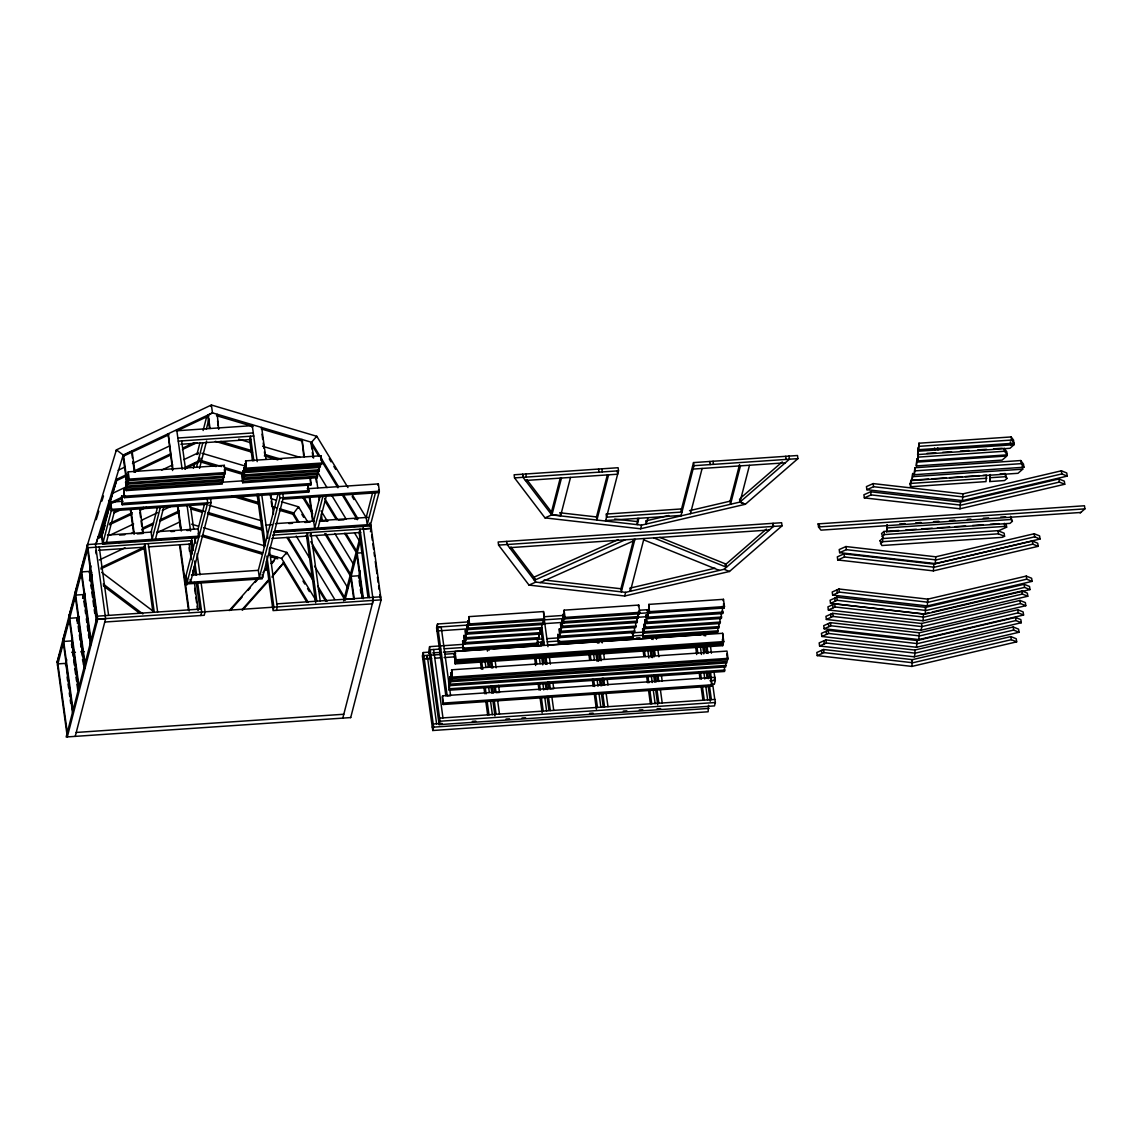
<?xml version="1.0" encoding="UTF-8"?>
<svg xmlns="http://www.w3.org/2000/svg" width="1142" height="1142" viewBox="0 0 1142 1142"><rect width="100%" height="100%" fill="white"/><g stroke="black" fill="none" stroke-linecap="round" stroke-linejoin="round"><path stroke-width="1.5" d="M87.491 544.577L97.698 619.264L67.307 736.918L57.1 662.232L87.491 544.577L109.889 543.064M57.528 665.343L87.92 547.689M116.041 451.333L116.413 449.877L211.398 405.01L316.819 436.315L347.953 487.577M97.884 537.982L98.255 536.526L95.971 544.006L123.222 455.016L212.483 412.862L311.523 442.282L316.791 436.244M65.437 664.801L66.764 659.691M78.341 690.011L71.618 640.905L72.488 637.522M76.885 620.477L78.213 615.352M82.609 598.308L84.38 591.485M89.204 572.813L90.989 565.904M123.108 501.267L110.646 502.109L101.667 536.883L102.666 544.134L198.722 537.596M99.183 537.696L116.998 479.155L126.619 474.615M134.97 472.303L132.101 451.333L123.536 455.387L123.15 456.829L126.748 483.066M102.666 544.134L111.645 509.361L110.646 502.109M106.42 542.45L114.657 510.588M131.73 452.789L132.101 451.333M125.177 495.799L121.623 496.042L122.237 504.764L308.711 492.074L308.197 484.822M128.232 471.86L128.846 480.568L224.917 474.03L225.288 472.588L224.289 465.336L128.232 471.86L128.846 480.568M122.237 504.764L121.623 496.042M124.449 497.641L123.821 488.919L124.449 497.641L310.924 484.95L310.496 477.699M126.262 490.589L125.634 481.881L126.262 490.589L222.319 484.051L222.305 479.711M127.062 487.477L126.448 478.769L127.062 487.477L223.133 480.939L223.104 476.585M127.933 484.108L127.319 475.415L127.933 484.108L223.989 477.584L223.975 473.231M75.215 736.376L105.621 618.664L95.4 544.049M176.325 431.191L176.71 429.735L182.135 469.348M157.596 506.934L151.101 532.101L152.086 539.352L160.323 507.476M155.483 539.124L163.706 507.248M193.383 468.206L194.711 463.067M196.924 454.502L200.021 442.525M203.119 430.534L206.659 416.83M197.809 454.302L198.18 452.86L183.848 459.626M209.443 428.264L207.815 416.402L208.187 414.946L212.469 412.919L211.398 405.01L211.027 406.523M196.595 466.892L202.791 442.925M206.331 429.221L208.986 418.943M198.936 458.342L198.894 462.182L184.433 468.991M200.963 458.199L200.906 462.039L216.109 466.536M199.536 468.377L206.616 440.983M190.486 506.234L193.726 529.046M218.707 429.349L217.223 414.332L216.495 415.674M195.767 537.953L185.761 576.696L186.888 584.99M197.951 529.488L204.518 504.05M210.499 498.255L211.099 502.608L190.514 582.292L190.114 579.379M223.918 466.778L224.289 465.336M200.806 615.509L201.691 612.126L197.58 582.163M251.768 426.052L252.139 424.61L257.207 461.639M251.911 427.094L252.282 425.638L176.839 430.777M245.616 460.883L246.229 469.59L321.673 464.451L322.044 463.01L321.045 455.758L245.616 460.883L246.372 470.618M242.718 482.752L242.104 474.058L242.718 482.752L317.305 477.684L317.29 473.33M243.674 479.469L243.06 470.761L243.674 479.469L318.275 474.401L318.247 470.047M244.502 476.271L243.888 467.578L244.502 476.271L319.089 471.203L319.075 466.85M245.487 472.488L244.859 463.78L245.487 472.488L320.074 467.406L320.445 465.965L245.858 471.032M261.275 428.878L261.646 427.422L266 459.198M278.048 494.072L258.335 570.358L259.334 577.624L279.918 497.941L279.319 493.587M276.421 558.424L276.792 556.982L271.082 563.42M286.342 531.344L295.364 530.445M297.505 521.837L292.88 514.228L298.547 506.82L307.726 521.923M311.138 443.724L311.495 442.211L338.289 486.335M286.471 553.87L286.856 552.428L269.84 547.389M298.176 508.276L298.547 506.82L281.446 501.752M276.407 610.37L277.278 606.987L269.312 548.817M321.045 455.758L321.073 460.112M320.16 495.885L313.665 521.052L314.65 528.303L322.886 496.427M309.967 535.912L310.838 532.529L320.203 600.935M318.047 528.075L326.284 496.199M343.599 600.792L360.344 535.998M372.706 492.302L366.211 517.469L367.21 524.72L375.447 492.844M344.913 600.492L360.33 540.823M378.002 485.364L378.373 483.908L307.212 488.747M274.166 532.472L370.222 525.934L379.358 491.174L378.373 483.908M370.508 526.762L370.879 525.306M358.545 577.795L360.315 570.971M370.436 531.758L371.321 528.346L363.413 528.889M342.8 718.104L373.191 600.464L362.985 525.777L353.806 526.476M350.68 717.647L381.114 599.85L370.893 525.234M430.348 652.053L423.239 652.539L422.369 655.908L432.761 730.509L708.126 711.78L708.568 705.299M426.366 658.777L427.236 655.394L436.601 723.8M429.62 646.643L429.164 653.124L429.62 646.643L463.367 644.345M467.678 621.933L437.543 623.989L436.558 627.843L445.865 695.849M437.543 623.989L436.972 630.955L467.107 628.914M432.333 727.411L433.218 724.028L442.097 723.414M432.761 730.509L433.632 727.14L423.839 655.636L422.797 659.02L431.676 658.42M714.235 679.861L714.906 677.292L442.596 695.792L442.225 697.248L443.21 704.5L711.794 686.228L710.667 672.738M455.073 651.497L455.844 661.232L723.4 643.032L723.771 641.59L722.643 633.296L455.073 651.497L455.844 661.232M448.592 681.503L449.22 690.196L724.585 671.467L724.356 665.672M451.618 669.812L452.232 678.519L727.597 659.79L727.968 658.349L726.983 651.083L451.618 669.812L452.232 678.519M438.714 721.516L439.584 718.132L714.949 699.404L715.363 702.516L714.492 705.899L439.128 724.628L429.335 653.124L430.206 649.741L440.013 721.244L439.128 724.628M443.21 704.5L442.596 695.792M455.158 663.859L454.402 654.123L455.158 663.859L722.715 645.658L722.415 639.235M449.22 690.196L449.591 688.754L724.956 670.026M450.405 685.6L449.791 676.892L450.405 685.6L725.77 666.871L725.741 662.517M451.433 681.646L450.805 672.938L451.433 681.646L726.797 662.917L727.168 661.461L451.804 680.189M466.207 640.619L462.653 640.862L463.281 649.57L537.868 644.488L537.639 638.692M468.919 616.637L469.533 625.331L544.134 620.263L544.506 618.807L543.506 611.555L468.919 616.637L469.533 625.331M463.281 649.57L462.653 640.862M464.694 644.074L464.08 635.366L464.694 644.074L539.281 638.992L539.067 633.196M465.979 639.12L465.351 630.413L465.979 639.12L540.566 634.038L540.337 628.243M467.278 634.096L466.65 625.388L467.278 634.096L541.865 629.014L541.836 624.674M468.448 629.556L467.82 620.863L468.448 629.556L543.035 624.488L543.007 620.135M560.194 478.255L551.586 511.587L552.014 514.685L560.636 515.67L570.529 477.413M552.014 514.685L561.479 478.027M543.506 611.555L544.134 620.263M540.095 645.587L540.965 642.204L541.451 645.715M564.148 610.156L564.776 618.85L639.363 613.782L639.734 612.34L638.749 605.074L564.148 610.156L564.776 618.85M558.509 643.089L557.896 634.381L558.509 643.089L633.096 638.021L632.882 632.211M559.937 637.593L559.309 628.885L559.937 637.593L634.524 632.525L634.495 628.171M561.207 632.639L560.594 623.932L561.207 632.639L635.794 627.572L635.58 621.762M562.506 627.615L561.893 618.907L562.506 627.615L637.093 622.547L636.879 616.737M563.677 623.089L563.063 614.382L563.677 623.089L638.264 618.008L638.05 612.212M607.316 475.058L596.495 516.955L596.909 520.053L608.6 474.815M605.545 521.038L618.521 470.818L618.093 467.72L514.114 474.787L514.542 477.898L544.991 517.883L640.619 528.803L641.547 525.12L740.002 502.052L789.45 459.198L788.936 456.101M637.621 518.354L637.236 524.621L638.863 518.297M633.624 539.481L620.905 588.758L621.319 591.87L634.938 539.152M624.688 596.01L729.481 571.471L782.042 525.834L781.613 522.722L498.155 541.993L498.583 545.105L529.017 585.089L624.645 596.01L625.645 592.355L724.099 569.287L773.491 526.405L773.063 523.293L773.477 526.419M647.914 517.683L646.272 524.007L645.844 520.895M643.988 538.539L630.37 591.256L629.941 588.144M638.364 606.53L638.749 605.074M648.884 604.389L649.513 613.097L724.099 608.015L724.471 606.573L723.471 599.322L648.884 604.389L649.513 613.097M643.246 637.322L642.632 628.628L643.246 637.322L717.833 632.254L717.818 627.9M644.345 633.096L643.717 624.403L644.345 633.096L718.932 628.029L718.903 623.675M645.515 628.571L644.887 619.863L645.515 628.571L720.102 623.489L719.874 617.694M646.815 623.546L646.186 614.839L646.815 623.546L721.401 618.464L721.173 612.669M648.085 618.593L647.471 609.885L648.085 618.593L722.672 613.525L722.258 606.274M680.989 511.131L693.522 462.581L797.501 455.515L797.93 458.627L745.355 504.264L640.605 528.775M680.975 515.913L693.951 465.693L693.522 462.581M690.439 513.7L702.116 468.463M739.545 464.58L730.095 501.195L730.523 504.293L740.401 466.036M749.452 465.422L739.973 502.08L745.355 504.264L740.002 502.052L739.573 498.94M723.1 600.763L723.471 599.322M711.18 677.534L711.794 686.228M722.643 633.296L722.943 639.72M714.064 672.51L715.335 680.404L714.335 684.258L710.795 684.501M886.62 531.758L887.191 524.792L886.62 531.758L1010.013 523.364L1012.383 521.309L1010.684 516.527M918.939 443.21L918.482 449.705L1013.982 443.21L1011.584 440.055L1011.155 436.943L918.939 443.21L918.482 449.705M917.668 454.573L918.111 448.078L917.668 454.573L1009.985 448.292L1014.039 444.695L1013.554 440.098L1011.155 436.943M910.031 484.122L911.031 480.254L928.574 479.069M914.87 467.735L914.299 474.715L1023.917 467.249L1023.489 464.137L1020.748 460.54L914.87 467.735L914.299 474.715M912.115 480.497L912.686 473.53L912.115 480.497L1017.993 473.302L1022.732 469.176L1022.304 466.064M982.962 475.358L986.474 475.129L986.017 481.61L910.588 486.749L911.031 480.254M916.341 465.936L916.912 458.97L916.341 465.936L1002.148 460.098L1006.901 455.986L917.34 462.082M917.668 460.94L918.239 453.974L917.668 460.94L1007.23 454.859L1006.801 451.747L1004.061 448.135L1004.489 451.247L1007.23 454.859M933.371 570.872L933.885 564.105L844.038 553.856L837.314 556.853L837.743 559.965L933.371 570.872L1038.149 546.333L1037.721 543.221L1032.339 541.051L933.885 564.105M935.255 563.563L935.769 556.796L845.922 546.547L839.199 549.545L839.627 552.657L935.255 563.563L1040.034 539.024L1039.62 535.912L1034.224 533.742L935.769 556.796M916.683 641.818L917.026 640.505L1015.481 617.437L1020.862 619.621L1021.291 622.718L916.512 647.271L821.869 636.465L821.441 633.353L828.178 630.355L917.026 640.505L916.512 647.271M925.348 608.686L925.691 607.358L1024.146 584.304L1029.527 586.474L1029.956 589.586L925.177 614.125L830.534 603.319L830.106 600.221L836.843 597.209L925.691 607.358L925.177 614.125M927.475 600.464L927.818 599.15L1026.273 576.082L1031.654 578.266L1032.082 581.364L927.29 605.917L832.646 595.11L832.218 591.999L838.97 589.001L927.818 599.15L927.29 605.917M912.058 660.961L912.401 659.648L1010.856 636.579L1016.237 638.763L1016.666 641.861L911.887 666.414L817.244 655.608L816.816 652.496L823.553 649.498L912.401 659.648L911.887 666.414M923.007 620.777L923.521 614.011L834.659 603.875L827.936 606.873L828.364 609.971L923.007 620.777L1027.786 596.238L1027.357 593.126L1021.976 590.956L932.158 611.998M819.599 646.001L826.337 643.003L825.909 639.891L819.171 642.903L819.599 646.001L914.228 656.807L915.185 653.153L914.756 650.041L825.894 639.905M826.365 619.449L833.103 616.437L832.675 613.325L825.937 616.337L826.365 619.449L921.009 630.256L921.951 626.601L921.523 623.489L832.675 613.34M918.782 639.563L919.31 632.796L830.448 622.661L823.725 625.659L824.139 628.757L918.782 639.563L1023.575 615.024L1023.146 611.912L1017.765 609.728L919.31 632.796M959.965 508.804L960.479 502.037L870.632 491.774L863.909 494.772L864.337 497.883L959.965 508.804L1064.744 484.251L1064.33 481.153L1058.934 478.969L960.479 502.037M962.421 500.639L963.006 493.858L873.159 483.594L866.435 486.592L866.864 489.704L962.492 500.624L1067.199 476.1L1066.771 472.988L1061.389 470.804L962.934 493.872M989.743 481.553L990.314 474.587L989.743 481.553L1004.546 480.554L1006.916 478.484L1005.117 473.573L1000.178 473.916M1080.846 512.458L820.955 530.145L818.543 526.99L818.129 523.878L1084.472 505.763L1084.9 508.875L1080.161 512.986M87.12 546.033L116.413 449.877L123.222 455.016L122.851 456.472L169.073 434.631M80.882 570.172L87.449 548.431M96.228 519.681L98.812 511.231M101.909 501.081L103.465 496.013M74.901 593.355L81.61 571.371M69.262 615.153L75.972 593.169M68.891 616.609L74.573 597.994M62.924 639.706L69.12 619.407M57.1 662.232L62.268 645.316M99.054 537.925L116.998 479.155M100.239 537.596L111.002 502.337L108.561 500.496M82.952 597.78L84.494 592.741M89.618 575.953L90.775 572.37M101.41 537.34L104.993 525.591M76.985 620.891L78.013 617.522M84.165 597.38L85.193 594.026M89.804 578.908L91.845 572.199M77.128 620.663L78.141 617.294M89.433 580.364L90.96 575.325M77.313 623.261L79.369 616.552M90.132 581.292L92.188 574.583M229.185 610.613L258.32 577.795M262.988 572.542L267.656 567.288M230.356 610.328L242.175 597.023M248.071 590.371L250.441 587.702M255.166 582.377L257.521 579.722M265.8 570.4L268.156 567.745M271.696 563.748L274.066 561.093M269.598 554.855L281.56 558.395L286.856 552.428L316.191 600.735M241.918 609.799L268.97 579.337M272.495 575.368L284.001 562.406L271.91 577.053M242.618 610.056L268.384 581.021M740.887 497.812L782.27 461.896M724.999 565.019L766.382 529.103M898.754 530.473L883.951 531.473L881.581 533.542L883.38 538.453M882.009 536.64L884.379 534.584L1004.746 526.405L1006.644 527.176L1006.216 524.064M1004.56 536.297L998.422 533.814L997.994 530.702L1004.146 533.186L1004.56 536.297L1002.191 537.354L881.838 545.533L880.025 540.623L882.409 538.567L998.979 530.587L1006.644 527.176M880.453 543.735L882.823 541.679L998.422 533.814M177.039 430.862L208.915 415.816M118.14 470.261L124.521 467.249M132.486 463.481L169.13 446.165M134.642 470.818L169.958 454.145M182.791 448.078L194.026 442.768M116.612 480.611L126.248 476.057M134.271 472.274L171.186 454.83M182.42 449.52L196.867 442.696M112.13 493.515L126.476 486.735M161.536 470.176L172.685 464.908M110.988 502.409L125.434 495.585M184.804 467.535L199.25 460.711M112.216 503.108L121.851 498.554M114.114 512.915L120.495 509.917M109.818 523.322L132.286 512.701M140.309 508.904L143.521 507.391M109.432 524.763L131.901 514.143M139.924 510.36L146.347 507.319M109.746 535.27L133.643 523.978M141.608 520.224L157.553 512.687M162.321 510.431L170.301 506.663M131.13 533.528L134.342 532.015M142.365 528.218L153.599 522.922M160.008 519.881L179.28 510.788M141.993 529.674L153.214 524.364M159.637 521.337L178.894 512.23M99.268 559.994L125.035 547.832M157.239 532.615L179.779 521.965M101.181 567.46L144.206 547.132M100.81 568.902L143.835 548.574M544.991 517.883L551.714 514.885L641.561 525.149M618.222 539.595L533.942 577.181L534.37 580.293L625.131 539.809M529.017 585.089L535.741 582.092L625.645 592.355M540.066 582.591L634.567 540.437M866.864 489.704L873.587 486.706L963.434 496.97L1061.817 473.916L1067.199 476.1M864.337 497.883L871.061 494.886L960.907 505.149L1059.362 482.081L1064.744 484.251M839.627 552.657L846.35 549.659L936.197 559.908L1034.652 536.84L1040.034 539.024M837.743 559.965L844.466 556.968L934.313 567.217L1032.768 544.149L1038.149 546.333M832.646 595.11L839.384 592.113L928.232 602.262L1026.687 579.194L1032.082 581.364M830.534 603.319L837.272 600.321L926.119 610.47L1024.574 587.402L1029.956 589.586M828.364 609.971L835.102 606.973L923.949 617.123L1022.404 594.054L1027.786 596.238M824.139 628.757L830.891 625.759L919.738 635.908L1018.179 612.84L1023.575 615.024M821.869 636.465L828.607 633.467L917.454 643.617L1015.909 620.549L1021.291 622.718M817.244 655.608L823.982 652.61L912.829 662.76L1011.284 639.691L1016.666 641.861M646.301 520.795L668.755 515.527M689.482 510.674L730.937 500.967M630.398 588.03L715.035 568.202M925.248 613.611L928.703 612.797M921.523 623.489L1019.977 600.421L1025.359 602.591L1025.787 605.703L921.009 630.256M1025.787 605.703L1020.406 603.533L921.951 626.601L833.089 616.452M914.756 650.041L1013.211 626.972L1018.593 629.156L1019.021 632.268L914.228 656.807M1019.021 632.268L1013.639 630.084L915.185 653.153L826.323 643.003M177.838 438.028L253.281 432.904M178.266 441.14L253.852 436.001M180.907 444.281L251.069 439.513M246.601 468.134L322.044 463.01M129.217 479.112L225.288 472.588M128.304 482.666L224.374 476.128M244.873 474.829L319.475 469.762M127.433 486.021L223.504 479.483M244.06 478.027L318.647 472.945M221.505 482.281L242.818 480.825M126.634 489.133L222.69 482.609M243.089 481.31L317.69 476.228M124.821 496.185L311.295 483.509M919.367 446.322L1011.584 440.055M122.622 503.308L309.097 490.632M514.542 477.898L618.521 470.818M693.951 465.693L797.93 458.627M918.539 451.19L1014.039 444.695M525.42 480.482L617.651 474.201L617.222 471.089M785.396 462.796L693.08 469.077L692.652 465.965M926.99 453.374L935.755 452.789M942.764 452.303L951.514 451.704M960.279 451.119L969.03 450.519M977.78 449.919L986.545 449.334M993.554 448.849L1002.305 448.249M111.645 509.361L211.099 502.608M279.918 497.941L379.358 491.174M207.33 504.279L111.274 510.817L110.274 503.565M282.93 499.154L378.987 492.616L378.587 489.718M918.668 457.085L1004.489 451.247M915.299 470.847L1021.176 463.652L1023.917 467.249M913.115 476.628L1022.732 469.176M107.377 535.07L151.857 532.044M157.182 531.687L198.108 528.903L199.093 536.155L103.037 542.678L102.038 535.427M275.322 523.65L314.45 520.98M319.789 520.624L367.824 517.355M932.086 478.826L946.118 477.87M949.63 477.627L961.907 476.799M965.418 476.557L979.451 475.6M319.26 521.109L322.272 520.909L321.316 513.914M98.155 536.54L101.795 536.283M119.539 535.084L124.849 534.727M137.268 533.871L142.593 533.514M170.972 531.587L174.512 531.344M186.931 530.502L190.471 530.259M265.915 525.12L271.939 524.72M288.969 523.564L292.509 523.322M304.928 522.479L310.253 522.108M322.658 521.266L327.982 520.909M338.617 520.181L343.942 519.824M354.577 519.096L358.131 518.853M990.742 477.684L1005.531 476.685L1006.916 478.484M911.459 483.366L986.888 478.241M274.537 531.016L370.593 524.492M118.525 542.479L127.619 541.85M134.542 541.379L143.578 540.766M152.329 540.18L161.322 539.566M168.345 539.081L177.238 538.482M184.975 537.953L191.471 537.511L193.241 550.43M273.395 531.944L278.263 531.601M302.373 529.974L311.381 529.36M320.103 528.76L329.167 528.146M336.076 527.675L345.184 527.062M87.905 547.76L191.899 540.623L191.014 544.006L148.332 546.904M272.667 535.127L371.307 528.418M98.512 550.287L144.763 547.146M271.796 538.51L307.369 536.083M310.924 535.841L360.744 532.457M605.674 520.552L681.103 515.427M361.9 552.771L357.16 553.099L363.399 598.693M498.583 545.105L782.042 525.834M509.546 547.675L769.437 530.002L768.752 530.516M818.543 526.99L1084.9 508.875M899.653 523.935L904.992 523.578M915.67 522.85L921.023 522.479M933.485 521.637L938.824 521.28M949.502 520.552L954.84 520.181M967.303 519.339L970.857 519.096M983.319 518.254L988.658 517.883M1000.72 517.069L1005.645 516.726M191.399 574.897L258.063 570.358M887.619 527.889L1010.998 519.496L1012.383 521.309M905.792 529.988L916.355 529.274M921.623 528.917L932.186 528.204M937.468 527.847L949.773 527.004M955.055 526.648L965.618 525.92M972.656 525.448L983.205 524.735M990.242 524.249L999.036 523.65M187.117 582.506L262.717 577.381L262.16 574.469M201.263 609.014L97.27 616.166L66.165 736.99L350.708 717.576M276.849 603.875L380.671 596.809L380.3 598.265L379.815 594.754M345.184 599.45L353.092 598.922M96.599 619.192L381.114 599.85M97.698 619.264L105.606 618.736M104.75 622.033L204.204 615.281L205.075 611.898L200.978 581.92M71.618 640.905L63.695 641.447L73.074 709.839M543.863 616.751L563.363 615.424M639.549 610.242L648.413 609.642M469.919 623.889L544.506 618.807M565.147 617.408L639.734 612.34M649.884 611.641L724.471 606.573M437.971 627.101L468.092 625.045M542.521 619.978L563.777 618.536M638.207 613.482L648.842 612.754M71.875 652.482L75.443 652.239M80.782 651.882L84.337 651.639M468.82 628.114L543.406 623.032M564.048 621.633L638.649 616.566M543.292 623.732L562.778 622.404M637.207 617.337L646.072 616.737M648.456 617.137L723.057 612.069M467.649 632.639L542.236 627.572M562.878 626.173L637.479 621.091M82.381 659.862L85.921 659.619M647.186 622.09L721.773 617.023M466.35 637.664L540.937 632.597M561.593 631.198L636.18 626.116M645.887 627.115L720.474 622.047M465.065 642.618L539.666 637.55M560.308 636.137L634.895 631.069M644.716 631.654L719.303 626.573M537.982 639.263L543.307 638.906M546.861 638.663L559.294 637.821M632.14 632.868L642.803 632.14M430.034 649.755L440.698 649.027M444.252 648.784L463.795 647.457M536.626 642.503L543.735 642.018M547.289 641.775L559.723 640.933M632.568 635.98L643.217 635.252M463.652 648.114L538.239 643.046M558.881 641.647L633.482 636.565M643.617 635.88L718.204 630.798M519.182 646.015L522.736 645.772M586.688 641.419L590.243 641.176M602.676 640.334L606.231 640.091M636.437 638.035L639.977 637.793M670.183 635.737L673.737 635.494M686.171 634.652L689.725 634.41M432.718 652.881L439.827 652.41M443.382 652.168L487.791 649.141M493.116 648.784L541.094 645.515M548.189 645.03L596.167 641.775M601.491 641.404L649.455 638.15M656.564 637.664L700.974 634.638M441.44 654.437L423.668 655.636L423.239 652.539M444.995 654.195L455.644 653.467M435.23 658.177L440.569 657.821M444.124 657.578L454.773 656.85M456.215 659.776L723.771 641.59M455.53 662.403L723.1 644.216M452.603 677.078L727.968 658.349M450.776 684.144L726.141 665.415M710.01 680.76L715.335 680.404M443.596 703.058L712.165 684.786M76.228 732.45L343.785 714.25M440.013 721.244L715.363 702.516M472.303 721.373L475.843 721.13M506.049 719.075L509.603 718.832M522.037 717.99L525.591 717.747M589.543 713.393L593.098 713.15M623.304 711.095L626.858 710.852M639.292 710.01L642.846 709.767M657.05 708.797L660.604 708.554M433.632 727.14L708.996 708.411M560.094 512.787L597.095 517.012M614.71 519.025L637.607 521.637M544.134 579.993L621.648 588.844M217.223 415.888L253.081 426.523M261.618 429.049L302.601 441.197M238.692 439.17L250.669 442.725M262.631 446.279L300.26 457.428M220.791 441.397L251.183 450.419M264.701 454.416L281.589 459.427M215.353 441.354L252.51 452.36M264.33 455.872L277.834 459.869M201.92 453.231L244.674 465.907M201.292 460.569L221.562 466.578M224.931 467.578L243.517 473.088M224.56 469.034L243.132 474.544M271.182 498.711L276.321 500.225M237.522 496.27L259.477 502.78M272.995 506.777L276.364 507.776M279.747 508.775L293.266 512.787L298.804 521.908M232.083 496.213L259.106 504.222M279.376 510.231L292.88 514.228M208.758 505.164L261.775 520.88M189.315 506.934L204.518 511.43M207.887 512.43L261.932 528.461M190.628 508.875L202.448 512.387M207.516 513.886L261.561 529.902M191.628 524.207L198.437 526.219M203.533 527.732L264.744 545.876M203.005 535.113L262.774 552.828M200.921 536.055L262.389 554.27M270.94 556.796L277.763 558.823M659.819 537.382L726.041 564.119L726.469 567.231L653.752 537.868M724.099 569.287L729.481 571.471M643.645 539.823L719.36 570.4M101.724 572.385L153.842 611.698M103.223 584.033L142.864 613.925M103.308 585.817L139.909 613.425M880.025 540.623L881.296 542.293M818.129 523.878L819.728 525.977M526.919 479.768L551.286 511.773L551.714 514.885L523.022 477.313L522.593 474.215L523.107 477.313M510.959 546.975L535.327 578.98M535.741 582.092L507.134 544.52L506.72 541.408M351.622 493.615L366.297 517.769M329.253 458.827L331.08 461.853M333.835 466.379L335.662 469.391M352.164 496.57L354.006 499.582M342.914 493.944L357.689 518.282M318.504 455.829L311.124 443.667L311.837 448.906M321.287 460.397L337.918 487.777M341.615 493.872L357.318 519.738M317.861 472.545L327.026 487.634M331.623 495.185L346.283 519.339M354.534 532.914L359.116 540.466M324.642 498.383L337.575 519.681M345.898 533.371L356.061 550.101L355.69 551.557L344.599 533.3M325.185 501.352L336.276 519.61M321.045 510.817L327.469 521.38M334.792 533.457L353.135 563.648M303.872 497.213L312.18 510.902M326.041 533.728L350.066 573.284L349.695 574.74L324.742 533.657M302.573 497.141L312.737 513.871M315.977 535.498L348.067 588.33M301.845 514.314L303.686 517.326M310.824 541.693L344.085 596.467L343.713 597.908L312.294 546.19M305.828 535.527L307.669 538.581M296.235 536.041L309.982 558.681M314.564 566.232L334.734 599.436M288.198 537.482L313.151 578.566M317.762 586.174L327.012 601.377M286.899 537.411L313.693 581.535M318.318 589.144L325.713 601.306M302.973 581.05L304.814 584.062M307.555 588.587L309.396 591.613M281.56 558.395L308.354 602.505M283.03 562.878L307.055 602.434M1061.389 470.804L1061.817 473.916M1058.934 478.969L1059.362 482.081M1034.224 533.742L1034.652 536.84M1032.339 541.051L1032.768 544.149M1020.748 460.54L1021.176 463.652M1010.327 441.811L1010.756 444.909M1026.273 576.082L1026.687 579.194M1024.146 584.304L1024.574 587.402M1021.976 590.956L1022.404 594.054M1005.117 473.573L1005.531 476.685M1010.584 516.398L1010.998 519.496M1019.977 600.421L1020.406 603.533M1017.765 609.728L1018.179 612.84M1004.318 523.293L1004.746 526.405M1015.481 617.437L1015.909 620.549M1013.211 626.972L1013.639 630.084M1010.856 636.579L1011.284 639.691M937.768 447.892L938.039 449.862M934.484 448.021L934.77 450.076M910.16 483.637L910.588 486.749M883.951 531.473L884.379 534.584M882.409 538.567L882.823 541.679M873.159 483.594L873.587 486.706M870.632 491.774L871.061 494.886M845.922 546.547L846.35 549.659M844.038 553.856L844.466 556.968M838.97 589.001L839.384 592.113M836.915 589.914L837.343 593.026M836.843 597.209L837.257 600.321M834.788 598.122L835.216 601.234M834.674 603.861L835.087 606.973M832.618 604.775L833.046 607.887M830.634 614.239L831.062 617.351M830.462 622.647L830.876 625.759M828.407 623.561L828.835 626.673M828.178 630.355L828.592 633.467M826.123 631.269L826.551 634.381M823.853 640.805L824.281 643.917M823.553 649.498L823.967 652.61M821.512 650.412L821.926 653.524M785.753 456.315L786.181 459.427M713.036 461.254L713.465 464.366M709.767 461.482L710.181 464.594M723.5 603.661L724.099 608.015M722.272 610.613L722.672 613.525M726.797 653.995L727.597 659.79M722.272 642.346L722.715 645.658M710.452 646.201L711.423 653.224M712.608 683.63L714.778 699.418M705.142 632.411L705.628 635.908M707.069 646.443L708.026 653.452M703.786 632.283L704.271 635.794M705.713 646.315L706.67 653.324M709.31 672.609L710.038 677.877M703.929 645.287L704.899 652.296M707.54 671.582L708.497 678.605M709.453 685.614L711.38 699.646M702.815 646.9L703.786 653.923M706.184 671.453L707.141 678.476M708.111 685.486L710.267 701.274M700.474 647.428L701.431 654.452M703.843 671.981L704.8 679.005M705.756 686.014L707.683 700.046M697.091 647.671L697.805 652.924M700.446 672.224L701.416 679.233M702.373 686.242L704.286 700.274M695.735 647.543L696.691 654.552M699.09 672.096L700.06 679.105M701.017 686.114L702.944 700.146M655.979 635.751L656.464 639.263M657.906 649.784L658.863 656.793M661.503 676.093L662.232 681.346M660.29 688.954L662.217 702.987M652.596 635.98L653.067 639.491M654.509 650.012L655.237 655.28M658.12 676.321L658.834 681.574M651.24 635.851L651.725 639.363M653.167 649.884L654.123 656.893M656.764 676.192L657.492 681.446M651.625 650.612L652.582 657.621M654.98 675.165L655.951 682.174M656.907 689.197L658.834 703.215M650.269 650.483L651.226 657.492M653.638 675.036L654.594 682.045M655.551 689.069L657.721 704.842M647.928 651.011L648.884 658.02M651.283 675.564L652.253 682.573M653.21 689.597L655.137 703.615M638.963 610.884L639.363 613.782M644.531 651.24L645.259 656.507M647.899 675.793L648.856 682.802M649.812 689.825L651.739 703.857M643.174 651.111L643.902 656.379M646.786 677.42L647.5 682.673M648.47 689.697L650.383 703.729M637.878 615.11L638.264 618.008M636.708 619.635L637.093 622.547M632.311 632.211L633.096 638.021M601.863 468.82L602.291 471.932M598.579 469.048L599.008 472.146M601.734 639.434L602.219 642.946M603.661 653.467L604.375 658.734M607.258 679.775L607.987 685.043M606.045 692.652L607.972 706.684M598.351 639.677L598.822 643.174M600.264 653.695L601.234 660.718M603.633 678.248L604.589 685.271M596.995 639.549L597.466 643.046M598.908 653.581L599.878 660.59M602.277 678.12L603.233 685.143M597.38 654.295L598.337 661.318M600.735 678.848L601.706 685.871M602.662 692.88L604.575 706.912M596.024 654.166L596.981 661.189M599.379 678.719L600.349 685.742M601.306 692.751L603.233 706.784M593.44 652.938L594.397 659.962M597.038 679.247L598.008 686.271M598.965 693.28L600.878 707.312M590.043 653.181L591.014 660.19M593.654 679.476L594.611 686.499M595.567 693.508L597.494 707.54M588.687 653.053L589.657 660.062M592.298 679.362L593.255 686.371M594.211 693.38L596.381 709.168M560.208 512.572L560.636 515.67M525.877 473.987L526.291 477.099M544.363 620.334L547.974 646.643M549.416 657.164L550.373 664.173M552.771 681.717L553.742 688.726L550.344 688.954L549.388 681.945M551.8 696.335L553.727 710.367M541.936 627.572L544.334 645.116M546.019 657.392L546.975 664.401M540.823 629.199L542.992 644.987M544.663 657.264L545.633 664.273M548.032 681.817L548.988 688.826M539.766 628.243L540.566 634.038M543.121 657.992L543.849 663.245M546.732 684.301L547.446 689.554M548.417 696.563L550.33 710.595M538.496 633.196L539.281 638.992M541.779 657.863L542.736 664.872M545.376 684.172L546.104 689.425M547.061 696.449L548.988 710.467M537.268 640.148L537.868 644.488M539.195 656.636L540.152 663.645M542.793 682.945L543.749 689.954M544.72 696.977L546.633 710.995M535.798 656.864L536.754 663.887M539.409 683.173L540.366 690.182M541.322 697.205L543.249 711.238M534.684 658.491L535.641 665.5M538.053 683.044L539.01 690.053M539.966 697.077L542.136 712.851M495.157 660.847L496.128 667.87M498.526 685.4L499.482 692.423L496.099 692.652L495.371 687.384M497.555 700.032L499.482 714.064M491.774 661.075L492.73 668.099M488.505 646.929L488.976 650.426M490.418 660.947L491.374 667.97M494.029 687.256L494.743 692.523M486.963 647.642L487.434 651.154M488.648 659.919L489.604 666.942M492.245 686.228L493.201 693.251M494.172 700.26L496.085 714.292M487.291 659.79L488.248 666.814M490.889 686.099L491.845 693.123M492.816 700.132L494.971 715.92M484.936 660.319L485.907 667.342M488.548 686.627L489.261 691.895M490.475 700.66L492.388 714.692M481.796 662.303L482.752 669.326M485.15 686.856L486.121 693.879M487.077 700.888L489.004 714.921M480.439 662.189L481.396 669.198M483.808 686.727L484.765 693.751M485.721 700.76L487.648 714.792M433.603 649.513L442.968 717.904M371.65 535.127L372.363 540.394M372.849 543.892L373.577 549.159M374.048 552.671L374.533 556.168M375.247 561.436L376.931 573.712M377.417 577.21L378.13 582.477M378.616 585.989L379.101 589.486M369.822 523.036L370.222 525.934M372.92 597.352L372.478 603.832L273.009 610.599L273.894 607.216L266.885 556.097M369.366 597.58L360.001 529.189L359.13 532.572L368.024 597.452M356.775 554.541L362.785 598.394M362.2 598.536L359.073 575.739L351.165 576.282L354.291 599.079M359.188 580.693L359.901 585.96M360.387 589.458L360.872 592.969M350.794 577.724L353.677 598.765M318.504 466.85L319.089 471.203M316.919 474.787L317.305 477.684M311.495 442.211L313.65 457.956M316.277 477.185L317.719 487.677M318.918 496.427L319.389 499.925M312.308 452.403L313.036 457.657M315.663 476.885L316.391 482.138M310.124 479.14L310.924 484.95M304.372 456.871L301.973 439.399L303.758 456.572M309.882 497.055L313.222 521.523M307.726 484.808L308.711 492.074M309.268 496.756L312.608 521.223M316.819 601.163L307.455 532.772L306.57 536.14L315.706 602.79M282.702 493.344L283.302 497.712L262.189 578.823L186.746 583.947L207.701 502.837L207.102 498.483M270.84 494.5L273.495 513.914M262.003 434.174L262.731 439.47M263.217 442.996L263.945 448.292M264.416 451.818L264.901 455.358M270.226 494.186L270.711 497.712M271.196 501.252L271.924 506.548M261.803 495.143L267.87 538.239M253.852 460.897L250.469 436.23L249.598 439.613L252.496 460.768M258.435 494.4L265.444 545.519M257.078 494.258L264.33 547.132M266.257 561.236L272.781 608.829M217.551 420.87L218.25 425.952M224.317 469.676L224.917 474.03M223.404 473.231L223.989 477.584M208.187 414.946L210.042 428.521M198.123 533.243L198.522 536.155M181.649 440.912L185.518 469.105M194.939 537.853L195.667 543.149M197.109 553.727L200.007 574.883M186.96 504.593L190.586 531.044M194.682 561.008L196.61 575.111M190.671 541.479L192.356 553.813M194.054 566.147L195.253 574.968M196.467 583.776L199.85 608.458M189.115 544.006L191.271 559.737M192.713 570.215L193.426 575.454M194.383 582.449L198.208 610.399M189.072 547.803L189.558 551.343M194.64 588.458L195.368 593.769M195.853 597.295L196.581 602.605M197.052 606.145L197.537 609.671M172.97 469.091L168.131 433.789L172.599 470.547M178.052 506.163L181.435 530.873M179.665 521.309L180.664 528.56M177.424 505.849L180.821 530.559M186.132 575.254L187.131 582.52M180.079 544.634L189.172 611.013M179.537 544.877L188.501 610.285M148.274 543.592L157.639 611.984M154.256 612.212L144.877 543.82L144.006 547.204L152.9 612.083M139.995 509.004L143.35 533.457M131.972 454.53L132.443 458.028M132.929 461.525L134.356 472.003M139.866 512.201L140.58 517.44M141.066 520.938L141.779 526.177M142.265 529.674L142.736 533.157M123.536 455.387L127.362 483.366M130.959 509.589L134.313 534.085M130.345 509.289L133.7 533.771M99.226 546.918L108.59 615.324M95.671 550.43L96.156 553.941M87.52 549.216L96.899 617.608M96.542 622.233L89.576 571.371L81.667 571.914L91.032 640.305M89.676 576.325L90.161 579.836M90.875 585.089L91.36 588.601M91.845 592.113L92.559 597.366M93.044 600.878L93.758 606.145M94.244 609.642L94.729 613.154M81.282 573.355L90.661 641.747M90.546 645.401L83.58 594.554L75.672 595.082L85.05 663.488M83.937 601.263L84.651 606.516M85.136 610.028L85.621 613.539M86.335 618.793L86.821 622.304M87.292 625.816L88.02 631.069M88.491 634.581L88.976 638.092M75.301 596.538L84.665 664.929M84.565 668.584L77.599 617.722L69.691 618.265L79.055 686.656M77.228 619.178L77.699 622.675M78.184 626.187L78.912 631.455M79.383 634.952L80.111 640.219M80.582 643.731L81.068 647.228M81.553 650.74L82.267 656.008M82.752 659.505L83.466 664.772M69.319 619.706L78.684 688.112M71.475 644.102L71.96 647.614M72.431 651.126L73.159 656.379M73.645 659.89L74.358 665.144M74.844 668.655L75.558 673.923M76.043 677.42L76.528 680.932M76.999 684.443L77.727 689.697M63.324 642.889L72.688 711.28M72.531 712.465L65.808 663.359L57.899 663.887L67.264 732.293M67.121 677.078L67.592 680.589M68.077 684.101L68.563 687.598M69.277 692.866L69.762 696.377M70.247 699.875L70.718 703.386M681.56 508.932L606.116 514.071L606.545 517.183L681.974 512.044L681.56 508.932M441.24 627.343L437.857 627.572L447.221 695.978L450.605 695.735L441.24 627.343"/></g></svg>
